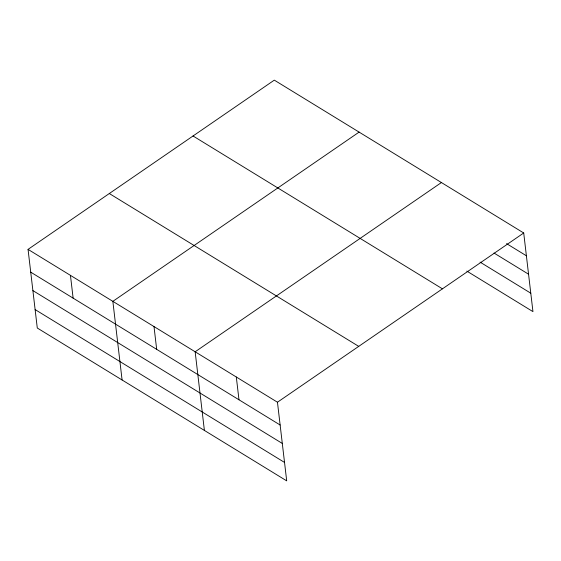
<?xml version="1.0" encoding="UTF-8"?>
<svg xmlns="http://www.w3.org/2000/svg" width="561" height="561" viewBox="0 0 561 561"><rect width="100%" height="100%" fill="white"/><g stroke="black" fill="none" stroke-linecap="round" stroke-linejoin="round"><path stroke-width="0.84" d="M28.05 249.379L277.457 402.223L286.699 480.861L37.285 328.017L28.05 249.379L274.301 80.139L523.715 232.983L532.95 311.621L466.815 271.089M359.103 132.108L112.852 301.341L122.088 379.979M441.409 182.549L195.151 351.782L204.393 430.42M277.457 402.223L523.715 232.983M506.548 243.614L526.386 255.774M494.017 253.039L528.553 274.203M480.076 262.12L530.783 293.193M193.04 135.986L442.447 288.838M109.311 193.531L358.724 346.375M30.729 272.162L280.135 425.007M32.889 290.591L282.302 443.442M35.126 309.581L284.532 462.432M236.307 377.006L238.986 399.79M154.002 326.565L156.68 349.349M70.448 275.36L73.126 298.143"/></g></svg>
